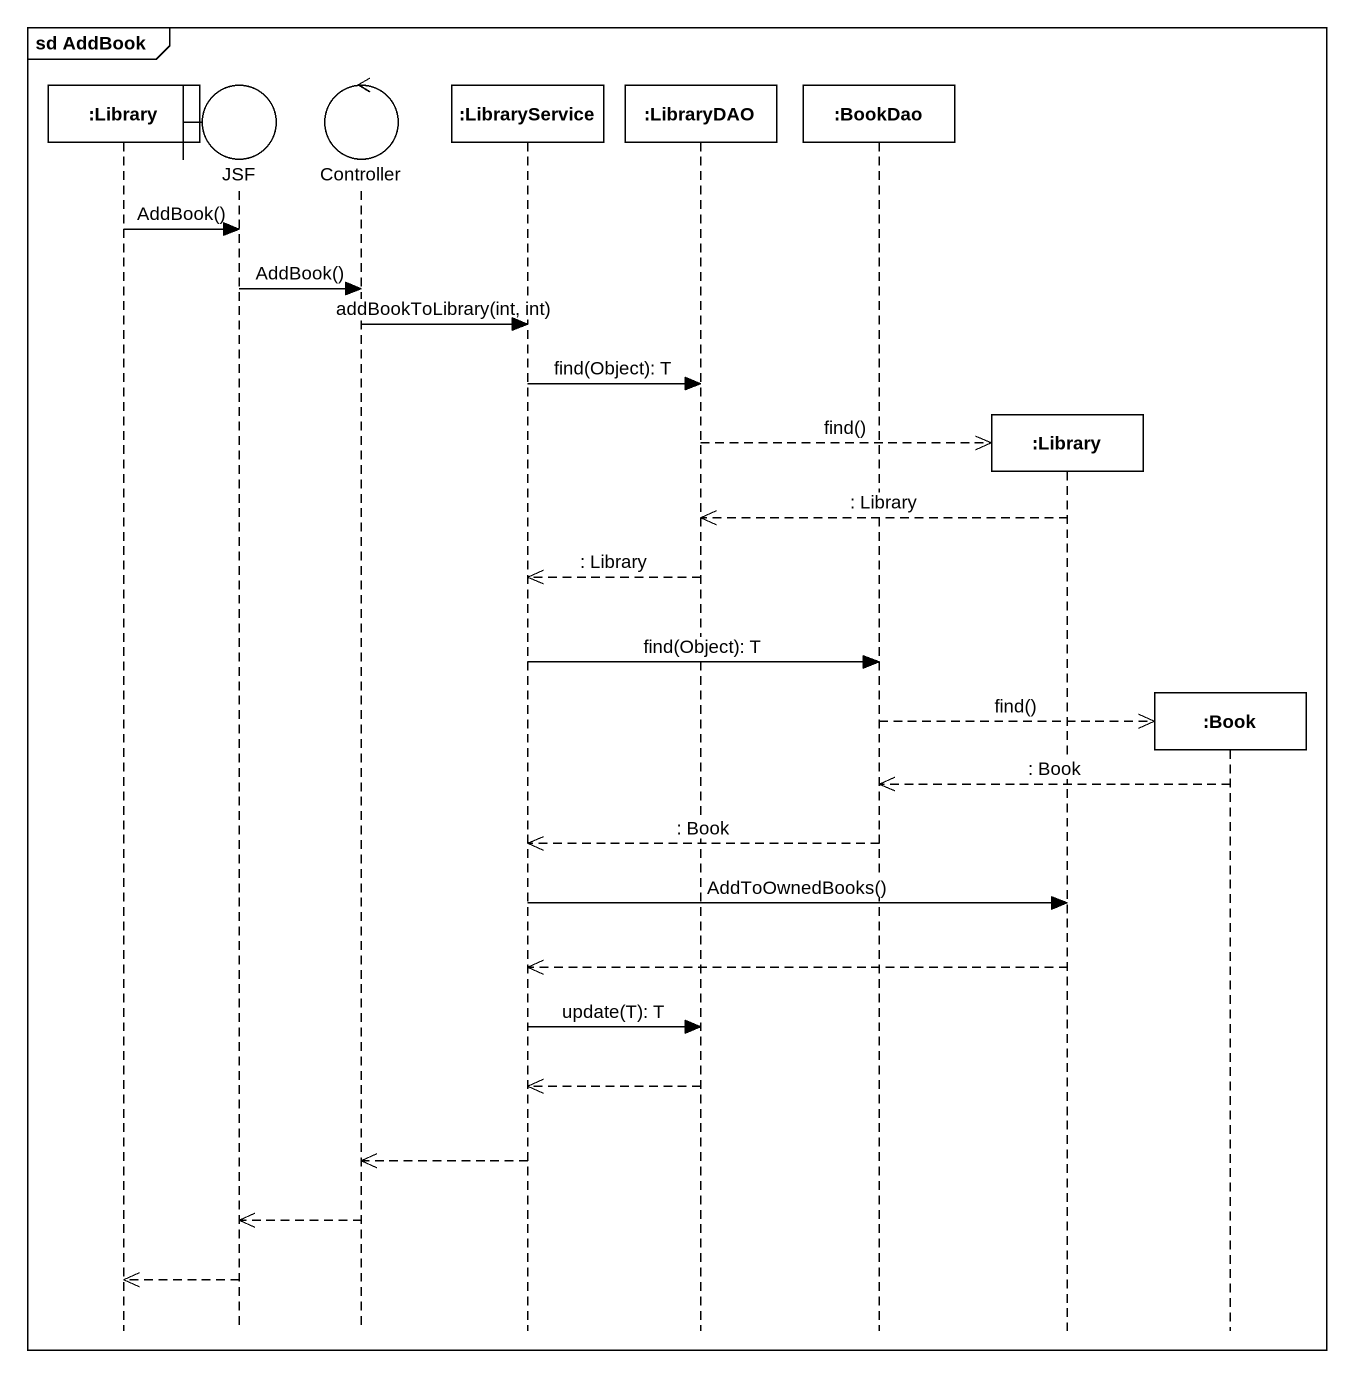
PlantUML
@startuml
mainframe sd AddBook
hide footbox
participant ":Library" as Library
boundary JSF
control Controller
participant ":LibraryService" as LibraryService
participant ":LibraryDAO" as LibraryDAO
participant ":BookDao" as BookDao
participant ":Library" as Library_2
participant ":Book" as Book

Library -> JSF : AddBook()
JSF -> Controller : AddBook()
Controller -> LibraryService : addBookToLibrary(int, int)
LibraryService -> LibraryDAO : find(Object): T
LibraryDAO -->> Library_2 ** : find()
Library_2 -->> LibraryDAO : : Library
LibraryDAO -->> LibraryService : : Library
LibraryService -> BookDao : find(Object): T
BookDao -->> Book ** : find()
Book -->> BookDao : : Book
BookDao -->> LibraryService : : Book
LibraryService -> Library_2 : AddToOwnedBooks()
Library_2 -->> LibraryService
LibraryService -> LibraryDAO : update(T): T
LibraryDAO -->> LibraryService
LibraryService -->> Controller
Controller -->> JSF
JSF -->> Library
@enduml
